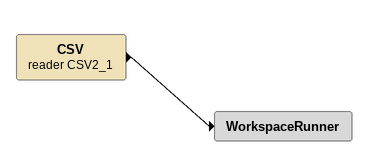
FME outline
CSV (reader CSV2_1)
    -> WorkspaceRunner
WorkspaceRunner
